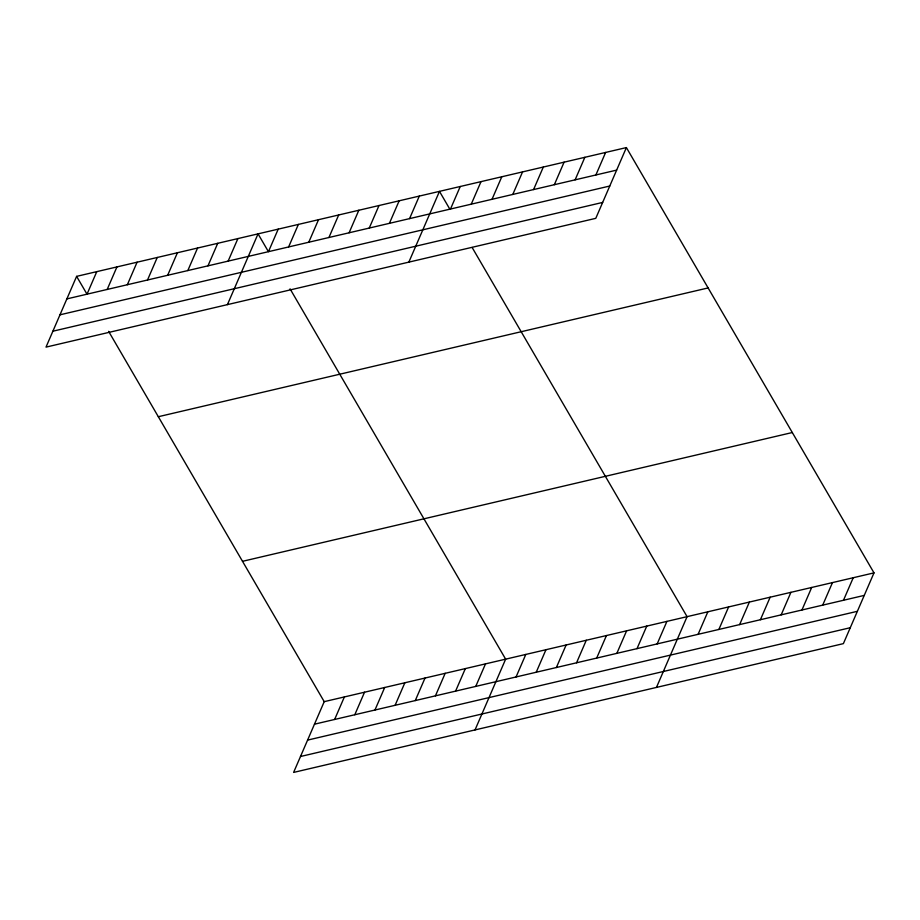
<?xml version="1.0" encoding="UTF-8"?>
<svg xmlns="http://www.w3.org/2000/svg" width="920" height="920" viewBox="0 0 920 920"><rect width="100%" height="100%" fill="white"/><g stroke="black" fill="none" stroke-linecap="round" stroke-linejoin="round"><path stroke-width="1.38" d="M626.394 147.579L76.613 276.368L46 347.127L595.78 218.339L626.394 147.579L874 572.872L843.387 643.632L293.606 772.42L324.219 701.661L874 572.872M87.032 294.17L96.772 271.642M107.191 289.443L116.932 266.926M127.351 284.728L137.091 262.2M147.511 280.002L157.251 257.473M167.658 275.287L177.41 252.758M187.818 270.56L197.57 248.032M207.977 265.834L217.73 243.317M228.137 261.119L237.889 238.59M227.424 304.623L258.048 233.864L268.26 251.413M268.456 251.666L278.208 229.149M288.615 246.951L298.367 224.422M308.775 242.224L318.516 219.708M328.934 237.509L338.675 214.981M349.094 232.783L358.834 210.255M369.253 228.056L378.994 205.539M389.413 223.341L399.153 200.813M409.561 218.615L419.313 196.098M408.848 262.131L439.472 191.371L449.684 208.909M450.489 209.035L460.241 186.507M471.258 204.171L481.01 181.642M492.027 199.295L501.779 176.778M512.797 194.43L522.548 171.913M533.577 189.566L543.317 167.049M554.346 184.702L564.087 162.184M334.638 719.463L344.379 696.934M575.115 179.837L584.855 157.32M354.786 714.736L364.538 692.219M595.884 174.972L605.624 152.455M374.946 710.021L384.698 687.493M395.105 705.295L404.857 682.766M415.265 700.58L425.017 678.051M435.424 695.853L445.176 673.325M455.584 691.127L465.336 668.61M475.743 686.412L485.495 663.883M475.03 729.917L505.643 659.157L290.053 288.834M516.062 676.959L525.803 654.442M536.222 672.244L545.962 649.716M556.381 667.518L566.122 645M576.541 662.803L586.281 640.274M596.689 658.076L606.441 635.547M616.848 653.349L626.601 630.832M637.008 648.634L646.76 626.106M657.168 643.908L666.919 621.391M656.455 687.424L687.079 616.664L472.155 247.514M698.096 634.328L707.848 611.8M718.865 629.464L728.617 606.935M739.634 624.588L749.386 602.071M760.403 619.723L770.155 597.206M781.172 614.859L790.924 592.342M801.941 609.994L811.693 587.477M822.71 605.13L832.462 582.613M843.479 600.265L853.231 577.748M66.872 298.897L616.653 170.108M59.984 314.812L609.764 186.024M52.889 331.211L602.669 202.423M158.332 416.714L708.101 287.937M242.512 561.315L792.293 432.526M314.479 724.189L864.248 595.401M307.591 740.106L857.359 611.317M300.495 756.505L850.264 627.716M76.613 276.368L86.837 293.905M108.617 331.338L324.219 701.661"/></g></svg>
